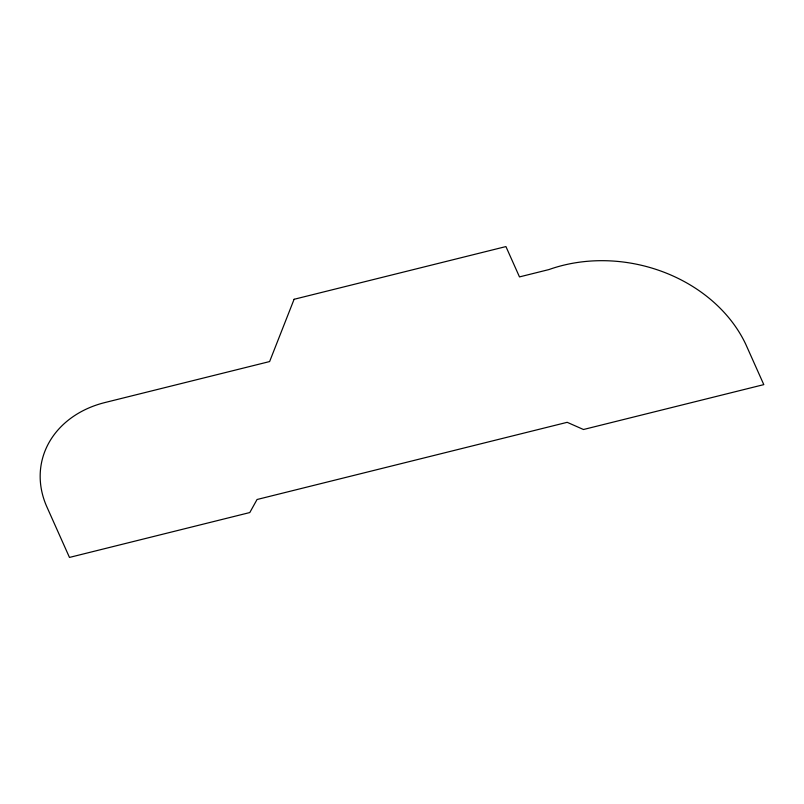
<?xml version="1.0" encoding="UTF-8"?>
<svg xmlns="http://www.w3.org/2000/svg" width="804" height="804" viewBox="0 0 804 804"><rect width="100%" height="100%" fill="white"/><g stroke="black" fill="none" stroke-linecap="round" stroke-linejoin="round"><path stroke-width="1.21" d="M294.093 299.289L269.621 361.559L104.862 402.563A101.636 83.254 12.5 0 0 46.873 506.872L69.466 557.423L249.793 512.55L257.049 499.505L567.182 422.321L583.473 429.507L763.8 384.624L745.72 344.182A143.434 117.495 12.5 0 0 548.911 269.581L519.484 276.908L505.927 246.577L294.093 299.289"/></g></svg>
